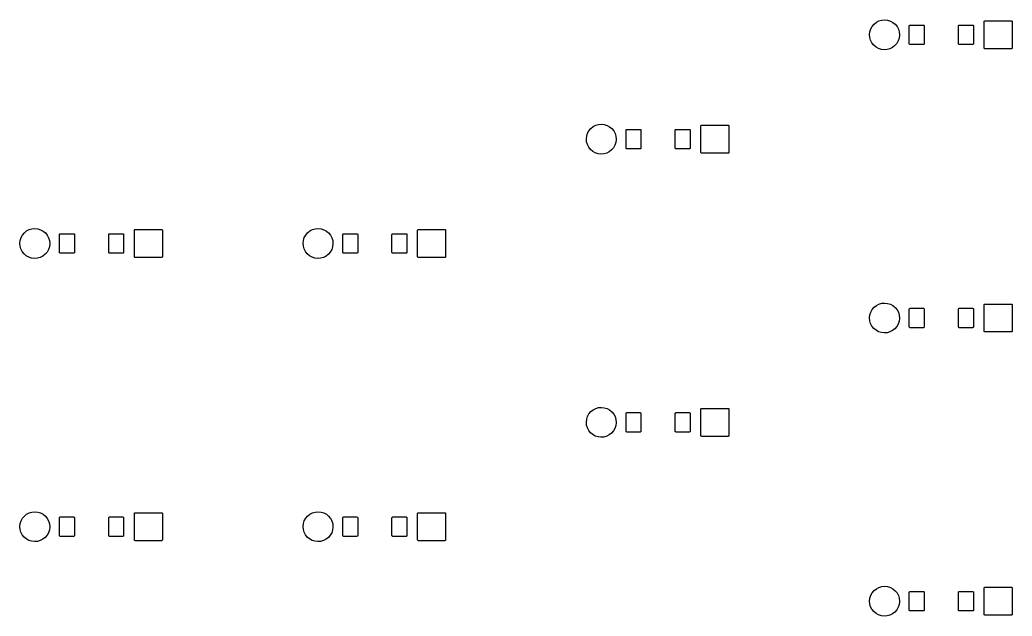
# Model space of a CAD drawing. Extents: x -5 to 129, y -39 to 63.
# Drawn here: x -4.8 to 61.7, y 23 to 63 of the extents above; entities that cross this region are included whole.
import ezdxf

# ---------------------------------------------------------------- set-up
doc = ezdxf.new("R2010")
doc.units = 0
doc.layers.add('BLACK', color=7, linetype='CONTINUOUS')

msp = doc.modelspace()

# ---------------------------------------------------------------- linework, layer by layer
at = {"layer": 'BLACK', "linetype": 'CONTINUOUS'}
for p, q in [((52.3628, 62.5664), (52.4886, 62.7163)), ((52.4886, 62.7163), (52.6411, 62.8389)), ((52.6411, 62.8389), (52.8145, 62.9295)), ((52.8145, 62.9295), (53.0022, 62.9847)), ((53.0022, 62.9847), (53.197, 63.0025)), ((53.197, 63.0025), (53.3916, 62.982)), ((53.3916, 62.982), (53.5785, 62.9242)), ((53.5785, 62.9242), (53.7506, 62.8311)), ((53.7506, 62.8311), (53.9013, 62.7064)), ((53.9013, 62.7064), (54.025, 62.5548)), ((54.85, 62.6), (54.8538, 62.6191)), ((54.85, 61.4), (54.85, 62.6)), ((54.8538, 62.6191), (54.8646, 62.6354)), ((54.8646, 62.6354), (54.8809, 62.6462)), ((54.8809, 62.6462), (54.9, 62.65)), ((54.9, 62.65), (55.8, 62.65)), ((55.8, 62.65), (55.8191, 62.6462)), ((55.8191, 62.6462), (55.8354, 62.6354)), ((55.8354, 62.6354), (55.8462, 62.6191)), ((55.8462, 62.6191), (55.85, 62.6)), ((55.85, 62.6), (55.85, 61.4)), ((58.15, 62.6), (58.1538, 62.6191)), ((58.15, 61.4), (58.15, 62.6)), ((58.1538, 62.6191), (58.1646, 62.6354)), ((58.1646, 62.6354), (58.1809, 62.6462)), ((58.1809, 62.6462), (58.2, 62.65)), ((58.2, 62.65), (59.1, 62.65)), ((59.1, 62.65), (59.1191, 62.6462)), ((59.1191, 62.6462), (59.1354, 62.6354)), ((59.1354, 62.6354), (59.1462, 62.6191)), ((59.1462, 62.6191), (59.15, 62.6)), ((59.15, 62.6), (59.15, 61.4)), ((59.871, 62.889), (59.8748, 62.9081)), ((59.871, 61.111), (59.871, 62.889)), ((59.8748, 62.9081), (59.8856, 62.9244)), ((59.8856, 62.9244), (59.9019, 62.9352)), ((59.9019, 62.9352), (59.921, 62.939)), ((59.921, 62.939), (61.699, 62.939)), ((61.699, 62.939), (61.7181, 62.9352)), ((61.7181, 62.9352), (61.7344, 62.9244)), ((61.7344, 62.9244), (61.7452, 62.9081)), ((61.7452, 62.9081), (61.749, 62.889)), ((61.749, 62.889), (61.749, 61.111)), ((52.1876, 62.014), (52.2094, 62.2084)), ((52.204, 61.819), (52.1876, 62.014)), ((52.2094, 62.2084), (52.2686, 62.3949)), ((52.2686, 62.3949), (52.3628, 62.5664)), ((54.025, 62.5548), (54.1169, 62.382)), ((54.1169, 62.382), (54.1734, 62.1947)), ((54.1921, 61.972), (54.1676, 61.7779)), ((54.1734, 62.1947), (54.1925, 62)), ((54.1925, 62), (54.1921, 61.972)), ((52.2579, 61.631), (52.204, 61.819)), ((52.3473, 61.4569), (52.2579, 61.631)), ((52.4689, 61.3036), (52.3473, 61.4569)), ((52.6179, 61.1768), (52.4689, 61.3036)), ((53.8813, 61.274), (53.7272, 61.1536)), ((54.0092, 61.4221), (53.8813, 61.274)), ((54.1058, 61.5922), (54.0092, 61.4221)), ((54.1676, 61.7779), (54.1058, 61.5922)), ((54.8538, 61.3809), (54.85, 61.4)), ((54.8646, 61.3646), (54.8538, 61.3809)), ((54.8809, 61.3538), (54.8646, 61.3646)), ((54.9, 61.35), (54.8809, 61.3538)), ((55.8, 61.35), (54.9, 61.35)), ((55.8191, 61.3538), (55.8, 61.35)), ((55.8354, 61.3646), (55.8191, 61.3538)), ((55.8462, 61.3809), (55.8354, 61.3646)), ((55.85, 61.4), (55.8462, 61.3809)), ((58.1538, 61.3809), (58.15, 61.4)), ((58.1646, 61.3646), (58.1538, 61.3809)), ((58.1809, 61.3538), (58.1646, 61.3646)), ((58.2, 61.35), (58.1809, 61.3538)), ((59.1, 61.35), (58.2, 61.35)), ((59.1191, 61.3538), (59.1, 61.35)), ((59.1354, 61.3646), (59.1191, 61.3538)), ((59.1462, 61.3809), (59.1354, 61.3646)), ((59.15, 61.4), (59.1462, 61.3809)), ((52.7886, 61.0813), (52.6179, 61.1768)), ((52.9747, 61.0209), (52.7886, 61.0813)), ((53.169, 60.9977), (52.9747, 61.0209)), ((53.3641, 61.0127), (53.169, 60.9977)), ((53.5525, 61.0653), (53.3641, 61.0127)), ((53.7272, 61.1536), (53.5525, 61.0653)), ((59.8748, 61.0919), (59.871, 61.111)), ((59.8856, 61.0756), (59.8748, 61.0919)), ((59.9019, 61.0648), (59.8856, 61.0756)), ((59.921, 61.061), (59.9019, 61.0648)), ((61.699, 61.061), (59.921, 61.061)), ((61.7181, 61.0648), (61.699, 61.061)), ((61.7344, 61.0756), (61.7181, 61.0648)), ((61.7452, 61.0919), (61.7344, 61.0756)), ((61.749, 61.111), (61.7452, 61.0919)), ((33.6411, 55.8389), (33.8145, 55.9295)), ((33.8145, 55.9295), (34.0022, 55.9847)), ((34.0022, 55.9847), (34.197, 56.0025)), ((34.197, 56.0025), (34.3916, 55.982)), ((34.3916, 55.982), (34.5785, 55.9242)), ((34.5785, 55.9242), (34.7506, 55.8311)), ((40.8748, 55.9081), (40.8856, 55.9244)), ((40.8856, 55.9244), (40.9019, 55.9352)), ((40.9019, 55.9352), (40.921, 55.939)), ((40.921, 55.939), (42.699, 55.939)), ((42.699, 55.939), (42.7181, 55.9352)), ((42.7181, 55.9352), (42.7344, 55.9244)), ((42.7344, 55.9244), (42.7452, 55.9081)), ((33.2094, 55.2084), (33.2686, 55.3949)), ((33.2686, 55.3949), (33.3628, 55.5664)), ((33.3628, 55.5664), (33.4886, 55.7163)), ((33.4886, 55.7163), (33.6411, 55.8389)), ((34.7506, 55.8311), (34.9013, 55.7064)), ((34.9013, 55.7064), (35.025, 55.5548)), ((35.025, 55.5548), (35.1169, 55.382)), ((35.1169, 55.382), (35.1734, 55.1947)), ((35.85, 55.6), (35.8538, 55.6191)), ((35.85, 54.4), (35.85, 55.6)), ((35.8538, 55.6191), (35.8646, 55.6354)), ((35.8646, 55.6354), (35.8809, 55.6462)), ((35.8809, 55.6462), (35.9, 55.65)), ((35.9, 55.65), (36.8, 55.65)), ((36.8, 55.65), (36.8191, 55.6462)), ((36.8191, 55.6462), (36.8354, 55.6354)), ((36.8354, 55.6354), (36.8462, 55.6191)), ((36.8462, 55.6191), (36.85, 55.6)), ((36.85, 55.6), (36.85, 54.4)), ((39.15, 55.6), (39.1538, 55.6191)), ((39.15, 54.4), (39.15, 55.6)), ((39.1538, 55.6191), (39.1646, 55.6354)), ((39.1646, 55.6354), (39.1809, 55.6462)), ((39.1809, 55.6462), (39.2, 55.65)), ((39.2, 55.65), (40.1, 55.65)), ((40.1, 55.65), (40.1191, 55.6462)), ((40.1191, 55.6462), (40.1354, 55.6354)), ((40.1354, 55.6354), (40.1462, 55.6191)), ((40.1462, 55.6191), (40.15, 55.6)), ((40.15, 55.6), (40.15, 54.4)), ((40.871, 55.889), (40.8748, 55.9081)), ((40.871, 54.111), (40.871, 55.889)), ((42.7452, 55.9081), (42.749, 55.889)), ((42.749, 55.889), (42.749, 54.111)), ((33.1876, 55.014), (33.2094, 55.2084)), ((33.204, 54.819), (33.1876, 55.014)), ((33.2579, 54.631), (33.204, 54.819)), ((33.3473, 54.4569), (33.2579, 54.631)), ((35.1058, 54.5922), (35.0092, 54.4221)), ((35.1676, 54.7779), (35.1058, 54.5922)), ((35.1921, 54.972), (35.1676, 54.7779)), ((35.1734, 55.1947), (35.1925, 55)), ((35.1925, 55), (35.1921, 54.972)), ((33.4689, 54.3036), (33.3473, 54.4569)), ((33.6179, 54.1768), (33.4689, 54.3036)), ((33.7886, 54.0813), (33.6179, 54.1768)), ((33.9747, 54.0209), (33.7886, 54.0813)), ((34.169, 53.9977), (33.9747, 54.0209)), ((34.3641, 54.0127), (34.169, 53.9977)), ((34.5525, 54.0653), (34.3641, 54.0127)), ((34.7272, 54.1536), (34.5525, 54.0653)), ((34.8813, 54.274), (34.7272, 54.1536)), ((35.0092, 54.4221), (34.8813, 54.274)), ((35.8538, 54.3809), (35.85, 54.4)), ((35.8646, 54.3646), (35.8538, 54.3809)), ((35.8809, 54.3538), (35.8646, 54.3646)), ((35.9, 54.35), (35.8809, 54.3538)), ((36.8, 54.35), (35.9, 54.35)), ((36.8191, 54.3538), (36.8, 54.35)), ((36.8354, 54.3646), (36.8191, 54.3538)), ((36.8462, 54.3809), (36.8354, 54.3646)), ((36.85, 54.4), (36.8462, 54.3809)), ((39.1538, 54.3809), (39.15, 54.4)), ((39.1646, 54.3646), (39.1538, 54.3809)), ((39.1809, 54.3538), (39.1646, 54.3646)), ((39.2, 54.35), (39.1809, 54.3538)), ((40.1, 54.35), (39.2, 54.35)), ((40.1191, 54.3538), (40.1, 54.35)), ((40.1354, 54.3646), (40.1191, 54.3538)), ((40.1462, 54.3809), (40.1354, 54.3646)), ((40.15, 54.4), (40.1462, 54.3809)), ((40.8748, 54.0919), (40.871, 54.111)), ((40.8856, 54.0756), (40.8748, 54.0919)), ((40.9019, 54.0648), (40.8856, 54.0756)), ((40.921, 54.061), (40.9019, 54.0648)), ((42.699, 54.061), (40.921, 54.061)), ((42.7181, 54.0648), (42.699, 54.061)), ((42.7344, 54.0756), (42.7181, 54.0648)), ((42.7452, 54.0919), (42.7344, 54.0756)), ((42.749, 54.111), (42.7452, 54.0919)), ((-4.63718, 48.5664), (-4.51141, 48.7163)), ((-4.51141, 48.7163), (-4.35893, 48.8389)), ((-4.35893, 48.8389), (-4.18554, 48.9295)), ((-4.18554, 48.9295), (-3.99785, 48.9847)), ((-3.99785, 48.9847), (-3.803, 49.0025)), ((-3.803, 49.0025), (-3.60842, 48.982)), ((-3.60842, 48.982), (-3.42152, 48.9242)), ((-3.42152, 48.9242), (-3.24941, 48.8311)), ((-3.24941, 48.8311), (-3.09865, 48.7064)), ((-3.09865, 48.7064), (-2.975, 48.5548)), ((-2.15, 48.6), (-2.14619, 48.6191)), ((-2.15, 47.4), (-2.15, 48.6)), ((-2.14619, 48.6191), (-2.13536, 48.6354)), ((-2.13536, 48.6354), (-2.11913, 48.6462)), ((-2.11913, 48.6462), (-2.1, 48.65)), ((-2.1, 48.65), (-1.2, 48.65)), ((-1.2, 48.65), (-1.18087, 48.6462)), ((-1.18087, 48.6462), (-1.16464, 48.6354)), ((-1.16464, 48.6354), (-1.15381, 48.6191)), ((-1.15381, 48.6191), (-1.15, 48.6)), ((-1.15, 48.6), (-1.15, 47.4)), ((1.15, 48.6), (1.15381, 48.6191)), ((1.15, 47.4), (1.15, 48.6)), ((1.15381, 48.6191), (1.16464, 48.6354)), ((1.16464, 48.6354), (1.18087, 48.6462)), ((1.18087, 48.6462), (1.2, 48.65)), ((1.2, 48.65), (2.1, 48.65)), ((2.1, 48.65), (2.11913, 48.6462)), ((2.11913, 48.6462), (2.13536, 48.6354)), ((2.13536, 48.6354), (2.14619, 48.6191)), ((2.14619, 48.6191), (2.15, 48.6)), ((2.15, 48.6), (2.15, 47.4)), ((2.871, 48.889), (2.87481, 48.9081)), ((2.871, 47.111), (2.871, 48.889)), ((2.87481, 48.9081), (2.88564, 48.9244)), ((2.88564, 48.9244), (2.90187, 48.9352)), ((2.90187, 48.9352), (2.921, 48.939)), ((2.921, 48.939), (4.699, 48.939)), ((4.699, 48.939), (4.71813, 48.9352)), ((4.71813, 48.9352), (4.73435, 48.9244)), ((4.73435, 48.9244), (4.74519, 48.9081)), ((4.74519, 48.9081), (4.749, 48.889)), ((4.749, 48.889), (4.749, 47.111)), ((14.3628, 48.5664), (14.4886, 48.7163)), ((14.4886, 48.7163), (14.6411, 48.8389)), ((14.6411, 48.8389), (14.8145, 48.9295)), ((14.8145, 48.9295), (15.0021, 48.9847)), ((15.0021, 48.9847), (15.197, 49.0025)), ((15.197, 49.0025), (15.3916, 48.982)), ((15.3916, 48.982), (15.5785, 48.9242)), ((15.5785, 48.9242), (15.7506, 48.8311)), ((15.7506, 48.8311), (15.9013, 48.7064)), ((15.9013, 48.7064), (16.025, 48.5548)), ((16.85, 48.6), (16.8538, 48.6191)), ((16.85, 47.4), (16.85, 48.6)), ((16.8538, 48.6191), (16.8646, 48.6354)), ((16.8646, 48.6354), (16.8809, 48.6462)), ((16.8809, 48.6462), (16.9, 48.65)), ((16.9, 48.65), (17.8, 48.65)), ((17.8, 48.65), (17.8191, 48.6462)), ((17.8191, 48.6462), (17.8354, 48.6354)), ((17.8354, 48.6354), (17.8462, 48.6191)), ((17.8462, 48.6191), (17.85, 48.6)), ((17.85, 48.6), (17.85, 47.4)), ((20.15, 48.6), (20.1538, 48.6191)), ((20.15, 47.4), (20.15, 48.6)), ((20.1538, 48.6191), (20.1646, 48.6354)), ((20.1646, 48.6354), (20.1809, 48.6462)), ((20.1809, 48.6462), (20.2, 48.65)), ((20.2, 48.65), (21.1, 48.65)), ((21.1, 48.65), (21.1191, 48.6462)), ((21.1191, 48.6462), (21.1354, 48.6354)), ((21.1354, 48.6354), (21.1462, 48.6191)), ((21.1462, 48.6191), (21.15, 48.6)), ((21.15, 48.6), (21.15, 47.4)), ((21.871, 48.889), (21.8748, 48.9081)), ((21.871, 47.111), (21.871, 48.889)), ((21.8748, 48.9081), (21.8856, 48.9244)), ((21.8856, 48.9244), (21.9019, 48.9352)), ((21.9019, 48.9352), (21.921, 48.939)), ((21.921, 48.939), (23.699, 48.939)), ((23.699, 48.939), (23.7181, 48.9352)), ((23.7181, 48.9352), (23.7344, 48.9244)), ((23.7344, 48.9244), (23.7452, 48.9081)), ((23.7452, 48.9081), (23.749, 48.889)), ((23.749, 48.889), (23.749, 47.111)), ((-4.8124, 48.014), (-4.79059, 48.2084)), ((-4.79603, 47.819), (-4.8124, 48.014)), ((-4.79059, 48.2084), (-4.73143, 48.3949)), ((-4.73143, 48.3949), (-4.63718, 48.5664)), ((-2.975, 48.5548), (-2.88314, 48.382)), ((-2.88314, 48.382), (-2.82659, 48.1947)), ((-2.80789, 47.972), (-2.83241, 47.7779)), ((-2.82659, 48.1947), (-2.8075, 48)), ((-2.8075, 48), (-2.80789, 47.972)), ((14.1876, 48.014), (14.2094, 48.2084)), ((14.204, 47.819), (14.1876, 48.014)), ((14.2094, 48.2084), (14.2686, 48.3949)), ((14.2686, 48.3949), (14.3628, 48.5664)), ((16.025, 48.5548), (16.1169, 48.382)), ((16.1169, 48.382), (16.1734, 48.1947)), ((16.1921, 47.972), (16.1676, 47.7779)), ((16.1734, 48.1947), (16.1925, 48)), ((16.1925, 48), (16.1921, 47.972)), ((-4.7421, 47.631), (-4.79603, 47.819)), ((-4.65267, 47.4569), (-4.7421, 47.631)), ((-4.53114, 47.3036), (-4.65267, 47.4569)), ((-4.38214, 47.1768), (-4.53114, 47.3036)), ((-3.11866, 47.274), (-3.27283, 47.1536)), ((-2.99081, 47.4221), (-3.11866, 47.274)), ((-2.89417, 47.5922), (-2.99081, 47.4221)), ((-2.83241, 47.7779), (-2.89417, 47.5922)), ((-2.14619, 47.3809), (-2.15, 47.4)), ((-2.13536, 47.3646), (-2.14619, 47.3809)), ((-2.11913, 47.3538), (-2.13536, 47.3646)), ((-2.1, 47.35), (-2.11913, 47.3538)), ((-1.2, 47.35), (-2.1, 47.35)), ((-1.18087, 47.3538), (-1.2, 47.35)), ((-1.16464, 47.3646), (-1.18087, 47.3538)), ((-1.15381, 47.3809), (-1.16464, 47.3646)), ((-1.15, 47.4), (-1.15381, 47.3809)), ((1.15381, 47.3809), (1.15, 47.4)), ((1.16464, 47.3646), (1.15381, 47.3809)), ((1.18087, 47.3538), (1.16464, 47.3646)), ((1.2, 47.35), (1.18087, 47.3538)), ((2.1, 47.35), (1.2, 47.35)), ((2.11913, 47.3538), (2.1, 47.35)), ((2.13536, 47.3646), (2.11913, 47.3538)), ((2.14619, 47.3809), (2.13536, 47.3646)), ((2.15, 47.4), (2.14619, 47.3809)), ((14.2579, 47.631), (14.204, 47.819)), ((14.3473, 47.4569), (14.2579, 47.631)), ((14.4689, 47.3036), (14.3473, 47.4569)), ((14.6179, 47.1768), (14.4689, 47.3036)), ((15.8813, 47.274), (15.7272, 47.1536)), ((16.0092, 47.4221), (15.8813, 47.274)), ((16.1058, 47.5922), (16.0092, 47.4221)), ((16.1676, 47.7779), (16.1058, 47.5922)), ((16.8538, 47.3809), (16.85, 47.4)), ((16.8646, 47.3646), (16.8538, 47.3809)), ((16.8809, 47.3538), (16.8646, 47.3646)), ((16.9, 47.35), (16.8809, 47.3538)), ((17.8, 47.35), (16.9, 47.35)), ((17.8191, 47.3538), (17.8, 47.35)), ((17.8354, 47.3646), (17.8191, 47.3538)), ((17.8462, 47.3809), (17.8354, 47.3646)), ((17.85, 47.4), (17.8462, 47.3809)), ((20.1538, 47.3809), (20.15, 47.4)), ((20.1646, 47.3646), (20.1538, 47.3809)), ((20.1809, 47.3538), (20.1646, 47.3646)), ((20.2, 47.35), (20.1809, 47.3538)), ((21.1, 47.35), (20.2, 47.35)), ((21.1191, 47.3538), (21.1, 47.35)), ((21.1354, 47.3646), (21.1191, 47.3538)), ((21.1462, 47.3809), (21.1354, 47.3646)), ((21.15, 47.4), (21.1462, 47.3809)), ((-4.21135, 47.0813), (-4.38214, 47.1768)), ((-4.02527, 47.0209), (-4.21135, 47.0813)), ((-3.83099, 46.9977), (-4.02527, 47.0209)), ((-3.63592, 47.0127), (-3.83099, 46.9977)), ((-3.44747, 47.0653), (-3.63592, 47.0127)), ((-3.27283, 47.1536), (-3.44747, 47.0653)), ((2.87481, 47.0919), (2.871, 47.111)), ((2.88564, 47.0756), (2.87481, 47.0919)), ((2.90187, 47.0648), (2.88564, 47.0756)), ((2.921, 47.061), (2.90187, 47.0648)), ((4.699, 47.061), (2.921, 47.061)), ((4.71813, 47.0648), (4.699, 47.061)), ((4.73435, 47.0756), (4.71813, 47.0648)), ((4.74519, 47.0919), (4.73435, 47.0756)), ((4.749, 47.111), (4.74519, 47.0919)), ((14.7886, 47.0813), (14.6179, 47.1768)), ((14.9747, 47.0209), (14.7886, 47.0813)), ((15.169, 46.9977), (14.9747, 47.0209)), ((15.3641, 47.0127), (15.169, 46.9977)), ((15.5525, 47.0653), (15.3641, 47.0127)), ((15.7272, 47.1536), (15.5525, 47.0653)), ((21.8748, 47.0919), (21.871, 47.111)), ((21.8856, 47.0756), (21.8748, 47.0919)), ((21.9019, 47.0648), (21.8856, 47.0756)), ((21.921, 47.061), (21.9019, 47.0648)), ((23.699, 47.061), (21.921, 47.061)), ((23.7181, 47.0648), (23.699, 47.061)), ((23.7344, 47.0756), (23.7181, 47.0648)), ((23.7452, 47.0919), (23.7344, 47.0756)), ((23.749, 47.111), (23.7452, 47.0919)), ((52.8145, 43.9295), (53.0022, 43.9847)), ((53.0022, 43.9847), (53.197, 44.0025)), ((53.197, 44.0025), (53.3916, 43.982)), ((53.3916, 43.982), (53.5785, 43.9242)), ((59.8856, 43.9244), (59.9019, 43.9352)), ((59.9019, 43.9352), (59.921, 43.939)), ((59.921, 43.939), (61.699, 43.939)), ((61.699, 43.939), (61.7181, 43.9352)), ((61.7181, 43.9352), (61.7344, 43.9244)), ((52.2094, 43.2084), (52.2686, 43.3949)), ((52.2686, 43.3949), (52.3628, 43.5664)), ((52.3628, 43.5664), (52.4886, 43.7163)), ((52.4886, 43.7163), (52.6411, 43.8389)), ((52.6411, 43.8389), (52.8145, 43.9295)), ((53.5785, 43.9242), (53.7506, 43.8311)), ((53.7506, 43.8311), (53.9013, 43.7064)), ((53.9013, 43.7064), (54.025, 43.5548)), ((54.025, 43.5548), (54.1169, 43.382)), ((54.1169, 43.382), (54.1734, 43.1947)), ((54.85, 43.6), (54.8538, 43.6191)), ((54.85, 42.4), (54.85, 43.6)), ((54.8538, 43.6191), (54.8646, 43.6354)), ((54.8646, 43.6354), (54.8809, 43.6462)), ((54.8809, 43.6462), (54.9, 43.65)), ((54.9, 43.65), (55.8, 43.65)), ((55.8, 43.65), (55.8191, 43.6462)), ((55.8191, 43.6462), (55.8354, 43.6354)), ((55.8354, 43.6354), (55.8462, 43.6191)), ((55.8462, 43.6191), (55.85, 43.6)), ((55.85, 43.6), (55.85, 42.4)), ((58.15, 43.6), (58.1538, 43.6191)), ((58.15, 42.4), (58.15, 43.6)), ((58.1538, 43.6191), (58.1646, 43.6354)), ((58.1646, 43.6354), (58.1809, 43.6462)), ((58.1809, 43.6462), (58.2, 43.65)), ((58.2, 43.65), (59.1, 43.65)), ((59.1, 43.65), (59.1191, 43.6462)), ((59.1191, 43.6462), (59.1354, 43.6354)), ((59.1354, 43.6354), (59.1462, 43.6191)), ((59.1462, 43.6191), (59.15, 43.6)), ((59.15, 43.6), (59.15, 42.4)), ((59.871, 43.889), (59.8748, 43.9081)), ((59.871, 42.111), (59.871, 43.889)), ((59.8748, 43.9081), (59.8856, 43.9244)), ((61.7344, 43.9244), (61.7452, 43.9081)), ((61.7452, 43.9081), (61.749, 43.889)), ((61.749, 43.889), (61.749, 42.111)), ((52.1876, 43.014), (52.2094, 43.2084)), ((52.204, 42.819), (52.1876, 43.014)), ((52.2579, 42.631), (52.204, 42.819)), ((52.3473, 42.4569), (52.2579, 42.631)), ((54.1676, 42.7779), (54.1058, 42.5922)), ((54.1921, 42.972), (54.1676, 42.7779)), ((54.1734, 43.1947), (54.1925, 43)), ((54.1925, 43), (54.1921, 42.972)), ((52.4689, 42.3036), (52.3473, 42.4569)), ((52.6179, 42.1768), (52.4689, 42.3036)), ((52.7886, 42.0813), (52.6179, 42.1768)), ((52.9747, 42.0209), (52.7886, 42.0813)), ((53.169, 41.9977), (52.9747, 42.0209)), ((53.3641, 42.0127), (53.169, 41.9977)), ((53.5525, 42.0653), (53.3641, 42.0127)), ((53.7272, 42.1536), (53.5525, 42.0653)), ((53.8813, 42.274), (53.7272, 42.1536)), ((54.0092, 42.4221), (53.8813, 42.274)), ((54.1058, 42.5922), (54.0092, 42.4221)), ((54.8538, 42.3809), (54.85, 42.4)), ((54.8646, 42.3646), (54.8538, 42.3809)), ((54.8809, 42.3538), (54.8646, 42.3646)), ((54.9, 42.35), (54.8809, 42.3538)), ((55.8, 42.35), (54.9, 42.35)), ((55.8191, 42.3538), (55.8, 42.35)), ((55.8354, 42.3646), (55.8191, 42.3538)), ((55.8462, 42.3809), (55.8354, 42.3646)), ((55.85, 42.4), (55.8462, 42.3809)), ((58.1538, 42.3809), (58.15, 42.4)), ((58.1646, 42.3646), (58.1538, 42.3809)), ((58.1809, 42.3538), (58.1646, 42.3646)), ((58.2, 42.35), (58.1809, 42.3538)), ((59.1, 42.35), (58.2, 42.35)), ((59.1191, 42.3538), (59.1, 42.35)), ((59.1354, 42.3646), (59.1191, 42.3538)), ((59.1462, 42.3809), (59.1354, 42.3646)), ((59.15, 42.4), (59.1462, 42.3809)), ((59.8748, 42.0919), (59.871, 42.111)), ((59.8856, 42.0756), (59.8748, 42.0919)), ((59.9019, 42.0648), (59.8856, 42.0756)), ((59.921, 42.061), (59.9019, 42.0648)), ((61.699, 42.061), (59.921, 42.061)), ((61.7181, 42.0648), (61.699, 42.061)), ((61.7344, 42.0756), (61.7181, 42.0648)), ((61.7452, 42.0919), (61.7344, 42.0756)), ((61.749, 42.111), (61.7452, 42.0919)), ((33.3628, 36.5664), (33.4886, 36.7163)), ((33.4886, 36.7163), (33.6411, 36.8389)), ((33.6411, 36.8389), (33.8145, 36.9295)), ((33.8145, 36.9295), (34.0022, 36.9847)), ((34.0022, 36.9847), (34.197, 37.0025)), ((34.197, 37.0025), (34.3916, 36.982)), ((34.3916, 36.982), (34.5785, 36.9242)), ((34.5785, 36.9242), (34.7506, 36.8311)), ((34.7506, 36.8311), (34.9013, 36.7064)), ((34.9013, 36.7064), (35.025, 36.5548)), ((35.85, 36.6), (35.8538, 36.6191)), ((35.8538, 36.6191), (35.8646, 36.6354)), ((35.8646, 36.6354), (35.8809, 36.6462)), ((35.8809, 36.6462), (35.9, 36.65)), ((35.9, 36.65), (36.8, 36.65)), ((36.8, 36.65), (36.8191, 36.6462)), ((36.8191, 36.6462), (36.8354, 36.6354)), ((36.8354, 36.6354), (36.8462, 36.6191)), ((36.8462, 36.6191), (36.85, 36.6)), ((39.15, 36.6), (39.1538, 36.6191)), ((39.1538, 36.6191), (39.1646, 36.6354)), ((39.1646, 36.6354), (39.1809, 36.6462)), ((39.1809, 36.6462), (39.2, 36.65)), ((39.2, 36.65), (40.1, 36.65)), ((40.1, 36.65), (40.1191, 36.6462)), ((40.1191, 36.6462), (40.1354, 36.6354)), ((40.1354, 36.6354), (40.1462, 36.6191)), ((40.1462, 36.6191), (40.15, 36.6)), ((40.871, 36.889), (40.8748, 36.9081)), ((40.871, 35.111), (40.871, 36.889)), ((40.8748, 36.9081), (40.8856, 36.9244)), ((40.8856, 36.9244), (40.9019, 36.9352)), ((40.9019, 36.9352), (40.921, 36.939)), ((40.921, 36.939), (42.699, 36.939)), ((42.699, 36.939), (42.7181, 36.9352)), ((42.7181, 36.9352), (42.7344, 36.9244)), ((42.7344, 36.9244), (42.7452, 36.9081)), ((42.7452, 36.9081), (42.749, 36.889)), ((42.749, 36.889), (42.749, 35.111)), ((33.1876, 36.014), (33.2094, 36.2084)), ((33.204, 35.819), (33.1876, 36.014)), ((33.2094, 36.2084), (33.2686, 36.3949)), ((33.2686, 36.3949), (33.3628, 36.5664)), ((35.025, 36.5548), (35.1169, 36.382)), ((35.1169, 36.382), (35.1734, 36.1947)), ((35.1921, 35.972), (35.1676, 35.7779)), ((35.1734, 36.1947), (35.1925, 36)), ((35.1925, 36), (35.1921, 35.972)), ((35.85, 35.4), (35.85, 36.6)), ((36.85, 36.6), (36.85, 35.4)), ((39.15, 35.4), (39.15, 36.6)), ((40.15, 36.6), (40.15, 35.4)), ((33.2579, 35.631), (33.204, 35.819)), ((33.3473, 35.4569), (33.2579, 35.631)), ((33.4689, 35.3036), (33.3473, 35.4569)), ((33.6179, 35.1768), (33.4689, 35.3036)), ((35.0092, 35.4221), (34.8813, 35.274)), ((35.1058, 35.5922), (35.0092, 35.4221)), ((35.1676, 35.7779), (35.1058, 35.5922)), ((35.8538, 35.3809), (35.85, 35.4)), ((35.8646, 35.3646), (35.8538, 35.3809)), ((35.8809, 35.3538), (35.8646, 35.3646)), ((35.9, 35.35), (35.8809, 35.3538)), ((36.8, 35.35), (35.9, 35.35)), ((36.8191, 35.3538), (36.8, 35.35)), ((36.8354, 35.3646), (36.8191, 35.3538)), ((36.8462, 35.3809), (36.8354, 35.3646)), ((36.85, 35.4), (36.8462, 35.3809)), ((39.1538, 35.3809), (39.15, 35.4)), ((39.1646, 35.3646), (39.1538, 35.3809)), ((39.1809, 35.3538), (39.1646, 35.3646)), ((39.2, 35.35), (39.1809, 35.3538)), ((40.1, 35.35), (39.2, 35.35)), ((40.1191, 35.3538), (40.1, 35.35)), ((40.1354, 35.3646), (40.1191, 35.3538)), ((40.1462, 35.3809), (40.1354, 35.3646)), ((40.15, 35.4), (40.1462, 35.3809)), ((33.7886, 35.0813), (33.6179, 35.1768)), ((33.9747, 35.0209), (33.7886, 35.0813)), ((34.169, 34.9977), (33.9747, 35.0209)), ((34.3641, 35.0127), (34.169, 34.9977)), ((34.5525, 35.0653), (34.3641, 35.0127)), ((34.7272, 35.1536), (34.5525, 35.0653)), ((34.8813, 35.274), (34.7272, 35.1536)), ((40.8748, 35.0919), (40.871, 35.111)), ((40.8856, 35.0756), (40.8748, 35.0919)), ((40.9019, 35.0648), (40.8856, 35.0756)), ((40.921, 35.061), (40.9019, 35.0648)), ((42.699, 35.061), (40.921, 35.061)), ((42.7181, 35.0648), (42.699, 35.061)), ((42.7344, 35.0756), (42.7181, 35.0648)), ((42.7452, 35.0919), (42.7344, 35.0756)), ((42.749, 35.111), (42.7452, 35.0919)), ((-4.18554, 29.9295), (-3.99785, 29.9847)), ((-3.99785, 29.9847), (-3.803, 30.0025)), ((-3.803, 30.0025), (-3.60842, 29.982)), ((-3.60842, 29.982), (-3.42152, 29.9242)), ((14.8145, 29.9295), (15.0021, 29.9847)), ((15.0021, 29.9847), (15.197, 30.0025)), ((15.197, 30.0025), (15.3916, 29.982)), ((15.3916, 29.982), (15.5785, 29.9242)), ((-4.79059, 29.2084), (-4.73143, 29.3949)), ((-4.73143, 29.3949), (-4.63718, 29.5664)), ((-4.63718, 29.5664), (-4.51141, 29.7163)), ((-4.51141, 29.7163), (-4.35893, 29.8389)), ((-4.35893, 29.8389), (-4.18554, 29.9295)), ((-3.42152, 29.9242), (-3.24941, 29.8311)), ((-3.24941, 29.8311), (-3.09865, 29.7064)), ((-3.09865, 29.7064), (-2.975, 29.5548)), ((-2.975, 29.5548), (-2.88314, 29.382)), ((-2.88314, 29.382), (-2.82659, 29.1947)), ((-2.15, 29.6), (-2.14619, 29.6191)), ((-2.15, 28.4), (-2.15, 29.6)), ((-2.14619, 29.6191), (-2.13536, 29.6354)), ((-2.13536, 29.6354), (-2.11913, 29.6462)), ((-2.11913, 29.6462), (-2.1, 29.65)), ((-2.1, 29.65), (-1.2, 29.65)), ((-1.2, 29.65), (-1.18087, 29.6462)), ((-1.18087, 29.6462), (-1.16464, 29.6354)), ((-1.16464, 29.6354), (-1.15381, 29.6191)), ((-1.15381, 29.6191), (-1.15, 29.6)), ((-1.15, 29.6), (-1.15, 28.4)), ((1.15, 29.6), (1.15381, 29.6191)), ((1.15, 28.4), (1.15, 29.6)), ((1.15381, 29.6191), (1.16464, 29.6354)), ((1.16464, 29.6354), (1.18087, 29.6462)), ((1.18087, 29.6462), (1.2, 29.65)), ((1.2, 29.65), (2.1, 29.65)), ((2.1, 29.65), (2.11913, 29.6462)), ((2.11913, 29.6462), (2.13536, 29.6354)), ((2.13536, 29.6354), (2.14619, 29.6191)), ((2.14619, 29.6191), (2.15, 29.6)), ((2.15, 29.6), (2.15, 28.4)), ((2.871, 29.889), (2.87481, 29.9081)), ((2.871, 28.111), (2.871, 29.889)), ((2.87481, 29.9081), (2.88564, 29.9244)), ((2.88564, 29.9244), (2.90187, 29.9352)), ((2.90187, 29.9352), (2.921, 29.939)), ((2.921, 29.939), (4.699, 29.939)), ((4.699, 29.939), (4.71813, 29.9352)), ((4.71813, 29.9352), (4.73435, 29.9244)), ((4.73435, 29.9244), (4.74519, 29.9081)), ((4.74519, 29.9081), (4.749, 29.889)), ((4.749, 29.889), (4.749, 28.111)), ((14.2094, 29.2084), (14.2686, 29.3949)), ((14.2686, 29.3949), (14.3628, 29.5664)), ((14.3628, 29.5664), (14.4886, 29.7163)), ((14.4886, 29.7163), (14.6411, 29.8389)), ((14.6411, 29.8389), (14.8145, 29.9295)), ((15.5785, 29.9242), (15.7506, 29.8311)), ((15.7506, 29.8311), (15.9013, 29.7064)), ((15.9013, 29.7064), (16.025, 29.5548)), ((16.025, 29.5548), (16.1169, 29.382)), ((16.1169, 29.382), (16.1734, 29.1947)), ((16.85, 29.6), (16.8538, 29.6191)), ((16.85, 28.4), (16.85, 29.6)), ((16.8538, 29.6191), (16.8646, 29.6354)), ((16.8646, 29.6354), (16.8809, 29.6462)), ((16.8809, 29.6462), (16.9, 29.65)), ((16.9, 29.65), (17.8, 29.65)), ((17.8, 29.65), (17.8191, 29.6462)), ((17.8191, 29.6462), (17.8354, 29.6354)), ((17.8354, 29.6354), (17.8462, 29.6191)), ((17.8462, 29.6191), (17.85, 29.6)), ((17.85, 29.6), (17.85, 28.4)), ((20.15, 29.6), (20.1538, 29.6191)), ((20.15, 28.4), (20.15, 29.6)), ((20.1538, 29.6191), (20.1646, 29.6354)), ((20.1646, 29.6354), (20.1809, 29.6462)), ((20.1809, 29.6462), (20.2, 29.65)), ((20.2, 29.65), (21.1, 29.65)), ((21.1, 29.65), (21.1191, 29.6462)), ((21.1191, 29.6462), (21.1354, 29.6354)), ((21.1354, 29.6354), (21.1462, 29.6191)), ((21.1462, 29.6191), (21.15, 29.6)), ((21.15, 29.6), (21.15, 28.4)), ((21.871, 29.889), (21.8748, 29.9081)), ((21.871, 28.111), (21.871, 29.889)), ((21.8748, 29.9081), (21.8856, 29.9244)), ((21.8856, 29.9244), (21.9019, 29.9352)), ((21.9019, 29.9352), (21.921, 29.939)), ((21.921, 29.939), (23.699, 29.939)), ((23.699, 29.939), (23.7181, 29.9352)), ((23.7181, 29.9352), (23.7344, 29.9244)), ((23.7344, 29.9244), (23.7452, 29.9081)), ((23.7452, 29.9081), (23.749, 29.889)), ((23.749, 29.889), (23.749, 28.111)), ((-4.8124, 29.014), (-4.79059, 29.2084)), ((-4.79603, 28.819), (-4.8124, 29.014)), ((-4.7421, 28.631), (-4.79603, 28.819)), ((-4.65267, 28.4569), (-4.7421, 28.631)), ((-2.83241, 28.7779), (-2.89417, 28.5922)), ((-2.80789, 28.972), (-2.83241, 28.7779)), ((-2.82659, 29.1947), (-2.8075, 29)), ((-2.8075, 29), (-2.80789, 28.972)), ((14.1876, 29.014), (14.2094, 29.2084)), ((14.204, 28.819), (14.1876, 29.014)), ((14.2579, 28.631), (14.204, 28.819)), ((14.3473, 28.4569), (14.2579, 28.631)), ((16.1676, 28.7779), (16.1058, 28.5922)), ((16.1921, 28.972), (16.1676, 28.7779)), ((16.1734, 29.1947), (16.1925, 29)), ((16.1925, 29), (16.1921, 28.972)), ((-4.53114, 28.3036), (-4.65267, 28.4569)), ((-4.38214, 28.1768), (-4.53114, 28.3036)), ((-4.21135, 28.0813), (-4.38214, 28.1768)), ((-4.02527, 28.0209), (-4.21135, 28.0813)), ((-3.83099, 27.9977), (-4.02527, 28.0209)), ((-3.63592, 28.0127), (-3.83099, 27.9977)), ((-3.44747, 28.0653), (-3.63592, 28.0127)), ((-3.27283, 28.1536), (-3.44747, 28.0653)), ((-3.11866, 28.274), (-3.27283, 28.1536)), ((-2.99081, 28.4221), (-3.11866, 28.274)), ((-2.89417, 28.5922), (-2.99081, 28.4221)), ((-2.14619, 28.3809), (-2.15, 28.4)), ((-2.13536, 28.3646), (-2.14619, 28.3809)), ((-2.11913, 28.3538), (-2.13536, 28.3646)), ((-2.1, 28.35), (-2.11913, 28.3538)), ((-1.2, 28.35), (-2.1, 28.35)), ((-1.18087, 28.3538), (-1.2, 28.35)), ((-1.16464, 28.3646), (-1.18087, 28.3538)), ((-1.15381, 28.3809), (-1.16464, 28.3646)), ((-1.15, 28.4), (-1.15381, 28.3809)), ((1.15381, 28.3809), (1.15, 28.4)), ((1.16464, 28.3646), (1.15381, 28.3809)), ((1.18087, 28.3538), (1.16464, 28.3646)), ((1.2, 28.35), (1.18087, 28.3538)), ((2.1, 28.35), (1.2, 28.35)), ((2.11913, 28.3538), (2.1, 28.35)), ((2.13536, 28.3646), (2.11913, 28.3538)), ((2.14619, 28.3809), (2.13536, 28.3646)), ((2.15, 28.4), (2.14619, 28.3809)), ((2.87481, 28.0919), (2.871, 28.111)), ((2.88564, 28.0756), (2.87481, 28.0919)), ((2.90187, 28.0648), (2.88564, 28.0756)), ((2.921, 28.061), (2.90187, 28.0648)), ((4.699, 28.061), (2.921, 28.061)), ((4.71813, 28.0648), (4.699, 28.061)), ((4.73435, 28.0756), (4.71813, 28.0648)), ((4.74519, 28.0919), (4.73435, 28.0756)), ((4.749, 28.111), (4.74519, 28.0919)), ((14.4689, 28.3036), (14.3473, 28.4569)), ((14.6179, 28.1768), (14.4689, 28.3036)), ((14.7886, 28.0813), (14.6179, 28.1768)), ((14.9747, 28.0209), (14.7886, 28.0813)), ((15.169, 27.9977), (14.9747, 28.0209)), ((15.3641, 28.0127), (15.169, 27.9977)), ((15.5525, 28.0653), (15.3641, 28.0127)), ((15.7272, 28.1536), (15.5525, 28.0653)), ((15.8813, 28.274), (15.7272, 28.1536)), ((16.0092, 28.4221), (15.8813, 28.274)), ((16.1058, 28.5922), (16.0092, 28.4221)), ((16.8538, 28.3809), (16.85, 28.4)), ((16.8646, 28.3646), (16.8538, 28.3809)), ((16.8809, 28.3538), (16.8646, 28.3646)), ((16.9, 28.35), (16.8809, 28.3538)), ((17.8, 28.35), (16.9, 28.35)), ((17.8191, 28.3538), (17.8, 28.35)), ((17.8354, 28.3646), (17.8191, 28.3538)), ((17.8462, 28.3809), (17.8354, 28.3646)), ((17.85, 28.4), (17.8462, 28.3809)), ((20.1538, 28.3809), (20.15, 28.4)), ((20.1646, 28.3646), (20.1538, 28.3809)), ((20.1809, 28.3538), (20.1646, 28.3646)), ((20.2, 28.35), (20.1809, 28.3538)), ((21.1, 28.35), (20.2, 28.35)), ((21.1191, 28.3538), (21.1, 28.35)), ((21.1354, 28.3646), (21.1191, 28.3538)), ((21.1462, 28.3809), (21.1354, 28.3646)), ((21.15, 28.4), (21.1462, 28.3809)), ((21.8748, 28.0919), (21.871, 28.111)), ((21.8856, 28.0756), (21.8748, 28.0919)), ((21.9019, 28.0648), (21.8856, 28.0756)), ((21.921, 28.061), (21.9019, 28.0648)), ((23.699, 28.061), (21.921, 28.061)), ((23.7181, 28.0648), (23.699, 28.061)), ((23.7344, 28.0756), (23.7181, 28.0648)), ((23.7452, 28.0919), (23.7344, 28.0756)), ((23.749, 28.111), (23.7452, 28.0919)), ((52.3628, 24.5664), (52.4886, 24.7163)), ((52.4886, 24.7163), (52.6411, 24.8389)), ((52.6411, 24.8389), (52.8145, 24.9295)), ((52.8145, 24.9295), (53.0022, 24.9847)), ((53.0022, 24.9847), (53.197, 25.0025)), ((53.197, 25.0025), (53.3916, 24.982)), ((53.3916, 24.982), (53.5785, 24.9242)), ((53.5785, 24.9242), (53.7506, 24.8311)), ((53.7506, 24.8311), (53.9013, 24.7064)), ((53.9013, 24.7064), (54.025, 24.5548)), ((54.8538, 24.6191), (54.8646, 24.6354)), ((54.8646, 24.6354), (54.8809, 24.6462)), ((54.8809, 24.6462), (54.9, 24.65)), ((54.9, 24.65), (55.8, 24.65)), ((55.8, 24.65), (55.8191, 24.6462)), ((55.8191, 24.6462), (55.8354, 24.6354)), ((55.8354, 24.6354), (55.8462, 24.6191)), ((58.1538, 24.6191), (58.1646, 24.6354)), ((58.1646, 24.6354), (58.1809, 24.6462)), ((58.1809, 24.6462), (58.2, 24.65)), ((58.2, 24.65), (59.1, 24.65)), ((59.1, 24.65), (59.1191, 24.6462)), ((59.1191, 24.6462), (59.1354, 24.6354)), ((59.1354, 24.6354), (59.1462, 24.6191)), ((59.871, 24.889), (59.8748, 24.9081)), ((59.871, 23.111), (59.871, 24.889)), ((59.8748, 24.9081), (59.8856, 24.9244)), ((59.8856, 24.9244), (59.9019, 24.9352)), ((59.9019, 24.9352), (59.921, 24.939)), ((59.921, 24.939), (61.699, 24.939)), ((61.699, 24.939), (61.7181, 24.9352)), ((61.7181, 24.9352), (61.7344, 24.9244)), ((61.7344, 24.9244), (61.7452, 24.9081)), ((61.7452, 24.9081), (61.749, 24.889)), ((61.749, 24.889), (61.749, 23.111)), ((52.1876, 24.014), (52.2094, 24.2084)), ((52.204, 23.819), (52.1876, 24.014)), ((52.2094, 24.2084), (52.2686, 24.3949)), ((52.2686, 24.3949), (52.3628, 24.5664)), ((54.025, 24.5548), (54.1169, 24.382)), ((54.1169, 24.382), (54.1734, 24.1947)), ((54.1921, 23.972), (54.1676, 23.7779)), ((54.1734, 24.1947), (54.1925, 24)), ((54.1925, 24), (54.1921, 23.972)), ((54.85, 24.6), (54.8538, 24.6191)), ((54.85, 23.4), (54.85, 24.6)), ((55.8462, 24.6191), (55.85, 24.6)), ((55.85, 24.6), (55.85, 23.4)), ((58.15, 24.6), (58.1538, 24.6191)), ((58.15, 23.4), (58.15, 24.6)), ((59.1462, 24.6191), (59.15, 24.6)), ((59.15, 24.6), (59.15, 23.4)), ((52.2579, 23.631), (52.204, 23.819)), ((52.3473, 23.4569), (52.2579, 23.631)), ((52.4689, 23.3036), (52.3473, 23.4569)), ((52.6179, 23.1768), (52.4689, 23.3036)), ((54.0092, 23.4221), (53.8813, 23.274)), ((54.1058, 23.5922), (54.0092, 23.4221)), ((54.1676, 23.7779), (54.1058, 23.5922)), ((54.8538, 23.3809), (54.85, 23.4)), ((54.8646, 23.3646), (54.8538, 23.3809)), ((54.8809, 23.3538), (54.8646, 23.3646)), ((54.9, 23.35), (54.8809, 23.3538)), ((55.8, 23.35), (54.9, 23.35)), ((55.8191, 23.3538), (55.8, 23.35)), ((55.8354, 23.3646), (55.8191, 23.3538)), ((55.8462, 23.3809), (55.8354, 23.3646)), ((55.85, 23.4), (55.8462, 23.3809)), ((58.1538, 23.3809), (58.15, 23.4)), ((58.1646, 23.3646), (58.1538, 23.3809)), ((58.1809, 23.3538), (58.1646, 23.3646)), ((58.2, 23.35), (58.1809, 23.3538)), ((59.1, 23.35), (58.2, 23.35)), ((59.1191, 23.3538), (59.1, 23.35)), ((59.1354, 23.3646), (59.1191, 23.3538)), ((59.1462, 23.3809), (59.1354, 23.3646)), ((59.15, 23.4), (59.1462, 23.3809)), ((52.7886, 23.0813), (52.6179, 23.1768)), ((52.9747, 23.0209), (52.7886, 23.0813)), ((53.169, 22.9977), (52.9747, 23.0209)), ((53.3641, 23.0127), (53.169, 22.9977)), ((53.5525, 23.0653), (53.3641, 23.0127)), ((53.7272, 23.1536), (53.5525, 23.0653)), ((53.8813, 23.274), (53.7272, 23.1536)), ((59.8748, 23.0919), (59.871, 23.111)), ((59.8856, 23.0756), (59.8748, 23.0919)), ((59.9019, 23.0648), (59.8856, 23.0756)), ((59.921, 23.061), (59.9019, 23.0648)), ((61.699, 23.061), (59.921, 23.061)), ((61.7181, 23.0648), (61.699, 23.061)), ((61.7344, 23.0756), (61.7181, 23.0648)), ((61.7452, 23.0919), (61.7344, 23.0756)), ((61.749, 23.111), (61.7452, 23.0919))]:
    msp.add_line(p, q, dxfattribs=at)

doc.saveas('drawing.dxf')
